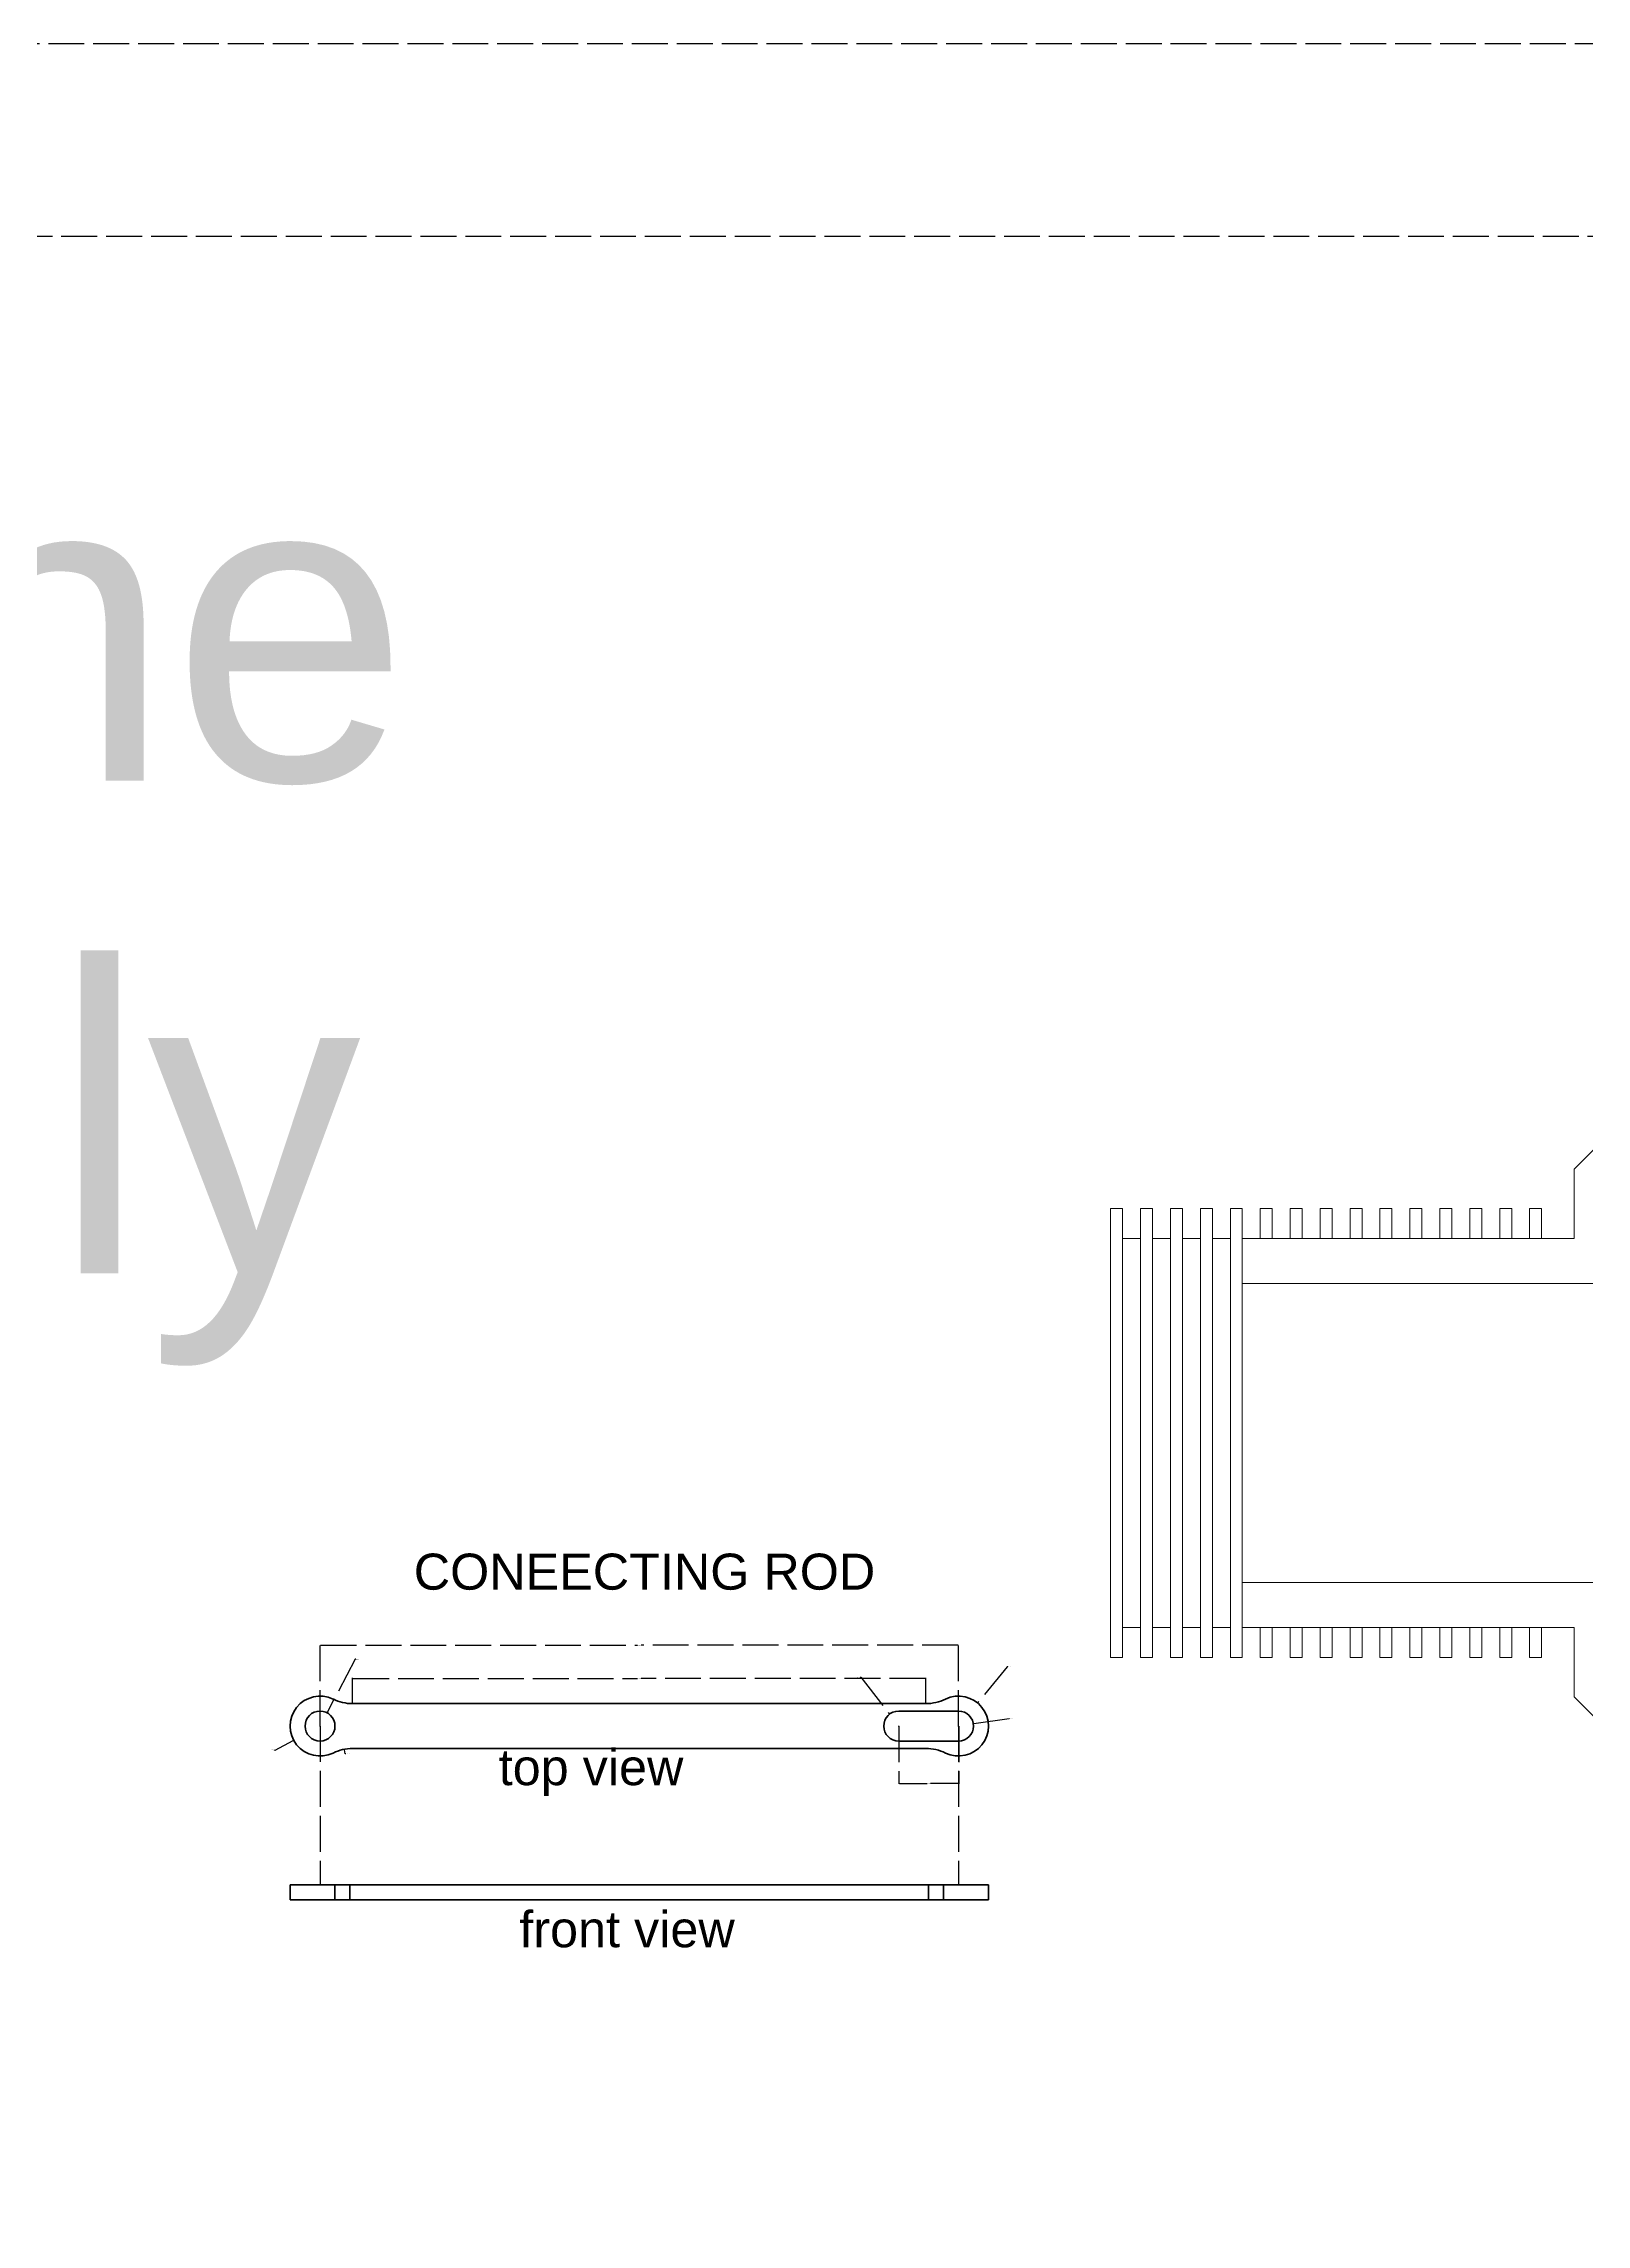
# Model space of a CAD drawing. Header units: inches. Extents: x -144 to 2107, y -181 to 1647.
# Drawn here: x 589 to 1105, y 918 to 1647 of the extents above; entities that cross this region are included whole.
import ezdxf

# ---------------------------------------------------------------- set-up
doc = ezdxf.new("R2010")
doc.units = ezdxf.units.IN
doc.header["$MEASUREMENT"] = 0
doc.linetypes.add('ACAD_ISO02W100', pattern=[15, 12, -3])
doc.layers.add('casing', color=50, linetype='FENCELINE1', lineweight=13, transparency=0.1)
doc.layers.add('connecting rod', color=3, linetype='Continuous', lineweight=158)
doc.layers.add('piston', color=10, linetype='FENCELINE2', lineweight=15)
doc.layers.add('Layer7', color=30, linetype='ACAD_ISO02W100')
doc.styles.add('Annotative', font='arial.ttf')
doc.styles.get("Standard").update_dxf_attribs({"font": 'arial.ttf'})
doc.linetypes.add('FENCELINE1', pattern='A,0.25,-0.1,[133,ltypeshp.shx,S=0.1,R=0,X=-0.1,Y=0],-0.1,1', length=1.45)
doc.linetypes.add('FENCELINE2', pattern='A,0.25,-0.1,[132,ltypeshp.shx,S=0.1,R=0,X=-0.1,Y=0],-0.1,1', length=1.45)
doc.dimstyles.get("Standard").update_dxf_attribs({"dimtxt": 0.18, "dimasz": 0.18, "dimexe": 0.18, "dimexo": 0.0625, "dimgap": 0.09, "dimtad": 0, "dimtih": 1, "dimtoh": 1, "dimdec": 4, "dimzin": 0, "dimdsep": 46, "dimtxsty": 'Standard', "dimcen": 0.09, "dimadec": 0, "dimazin": 0, "dimtfac": 1, "dimtdec": 4, "dimtofl": 0, "dimtmove": 0, "dimatfit": 3, "dimfxl": 1, "dimtolj": 1, "dimtzin": 0, "dimarcsym": 0})

# ---------------------------------------------------------------- blocks, each defined once
blk = doc.blocks.new('*U7')
at = {"layer": 'piston', "color": 2}
for p, q in [((50, 0), (50, 10)), ((54, 0), (54, 10))]:
    blk.add_line(p, q, dxfattribs=at)
blk = doc.blocks.new('*U8')
at = {"layer": 'casing', "color": 0, "linetype": 'ByBlock', "lineweight": -2, "transparency": 16777216, "rotation": 270}
for p in [(425, 854), (425, 844), (425, 834), (425, 824), (425, 814), (425, 804), (425, 794), (425, 784), (425, 774), (425, 764)]:
    blk.add_blockref('*U7', p, dxfattribs=at)
blk = doc.blocks.new('*U5')
at = {"layer": 'piston', "color": 2}
for p, q in [((50, 0), (50, 10)), ((54, 0), (54, 10))]:
    blk.add_line(p, q, dxfattribs=at)
blk = doc.blocks.new('*U6')
at = {"layer": 'casing', "color": 0, "linetype": 'ByBlock', "lineweight": -2, "transparency": 16777216, "rotation": 270}
for p in [(425, 854), (425, 844), (425, 834), (425, 824), (425, 814), (425, 804), (425, 794), (425, 784), (425, 774), (425, 764)]:
    blk.add_blockref('*U5', p, dxfattribs=at)
blk = doc.blocks.new('*U17')
at = {"layer": 'casing'}
for p, q in [((-67.04, -43.9), (43.89, 67.05)), ((67.04, 67.05), (43.89, 67.05)), ((-57.04, -51.95), (51.93, 57.05)), ((67.04, 57.05), (51.93, 57.05)), ((67.04, 57.05), (67.04, 41.9)), ((-67.04, -67.05), (-67.04, -43.9)), ((-57.04, -67.05), (-57.04, -51.95)), ((-41.89, -67.05), (-57.04, -67.05))]:
    blk.add_line(p, q, dxfattribs=at)
blk.add_arc((266.41, -266.36), 367.11, 122.89394, 147.11863, dxfattribs=at)
blk = doc.blocks.new('*U18')
at = {"layer": 'casing', "color": 0, "linetype": 'ByBlock', "lineweight": -2, "transparency": 16777216}
blk.add_blockref('*U17', (367.96, 632.05), dxfattribs=at)
for p, rotation in [((632.05, 632.04), 270), ((367.95, 367.96), 90.00000000000001), ((632.04, 367.95), 180)]:
    blk.add_blockref('*U17', p, dxfattribs=dict(at, rotation=rotation))
blk = doc.blocks.new('*D47')
at = {"layer": 'Defpoints', "color": 0, "transparency": 16777216}
for p in [(683.73, 1088.86), (679.07, 1080.01)]:
    blk.add_point(p, dxfattribs=at)
at = {"layer": 'Layer7', "color": 0, "lineweight": -2, "transparency": 16777216}
for p, q in [((693.16, 1106.76), (683.82, 1089.02)), ((693.34, 1106.76), (693.16, 1106.76)), ((681.31, 1084.43), (681.49, 1084.43)), ((681.4, 1084.34), (681.4, 1084.52))]:
    blk.add_line(p, q, dxfattribs=at)
at = {"layer": 'Layer7', "color": 0, "transparency": 16777216}
blk.add_solid([(683.79, 1089.03), (683.84, 1089), (683.73, 1088.86)], dxfattribs=at)
at = {"layer": 'Layer7', "color": 0, "transparency": 16777216, "insert": (693.97, 1106.76), "char_height": 0.18, "attachment_point": 5}
blk.add_mtext('\\A1;∅10.0000', dxfattribs=at)
blk = doc.blocks.new('*D48')
at = {"layer": 'Defpoints', "color": 0, "transparency": 16777216}
for p in [(672.58, 1079.72), (681.4, 1084.43)]:
    blk.add_point(p, dxfattribs=at)
at = {"layer": 'Layer7', "color": 0, "lineweight": -2, "transparency": 16777216}
for p, q in [((666.37, 1076.41), (672.42, 1079.64)), ((681.31, 1084.43), (681.49, 1084.43)), ((681.4, 1084.34), (681.4, 1084.52)), ((666.19, 1076.41), (666.37, 1076.41))]:
    blk.add_line(p, q, dxfattribs=at)
at = {"layer": 'Layer7', "color": 0, "transparency": 16777216}
blk.add_solid([(672.41, 1079.66), (672.44, 1079.61), (672.58, 1079.72)], dxfattribs=at)
at = {"layer": 'Layer7', "color": 0, "transparency": 16777216, "insert": (665.57, 1076.41), "char_height": 0.18, "attachment_point": 5}
blk.add_mtext('\\A1;R10.0000', dxfattribs=at)
blk = doc.blocks.new('*D49')
at = {"layer": 'Defpoints', "color": 0, "transparency": 16777216}
for p in [(901.11, 1092.16), (894.75, 1084.43)]:
    blk.add_point(p, dxfattribs=at)
at = {"layer": 'Layer7', "color": 0, "lineweight": -2, "transparency": 16777216}
for p, q in [((911.05, 1104.24), (901.22, 1092.29)), ((911.23, 1104.24), (911.05, 1104.24)), ((894.66, 1084.43), (894.84, 1084.43)), ((894.75, 1084.34), (894.75, 1084.52))]:
    blk.add_line(p, q, dxfattribs=at)
at = {"layer": 'Layer7', "color": 0, "transparency": 16777216}
blk.add_solid([(901.2, 1092.31), (901.25, 1092.28), (901.11, 1092.16)], dxfattribs=at)
at = {"layer": 'Layer7', "color": 0, "transparency": 16777216, "insert": (911.85, 1104.24), "char_height": 0.18, "attachment_point": 5}
blk.add_mtext('\\A1;R10.0000', dxfattribs=at)
blk = doc.blocks.new('*D50')
at = {"layer": 'Defpoints', "color": 0, "transparency": 16777216}
for p in [(894.75, 1084.43), (899.7, 1085.16)]:
    blk.add_point(p, dxfattribs=at)
at = {"layer": 'Layer7', "color": 0, "lineweight": -2, "transparency": 16777216}
for p, q in [((911.67, 1086.9), (899.88, 1085.18)), ((894.66, 1084.43), (894.84, 1084.43)), ((894.75, 1084.34), (894.75, 1084.52))]:
    blk.add_line(p, q, dxfattribs=at)
at = {"layer": 'Layer7', "color": 0, "transparency": 16777216}
blk.add_solid([(899.87, 1085.21), (899.88, 1085.15), (899.7, 1085.16)], dxfattribs=at)
at = {"layer": 'Layer7', "color": 0, "transparency": 16777216, "insert": (912.21, 1086.9), "char_height": 0.18, "attachment_point": 5}
blk.add_mtext('\\A1;R5.0000', dxfattribs=at)
blk = doc.blocks.new('*D51')
at = {"layer": 'Defpoints', "color": 0, "transparency": 16777216}
for p in [(871.68, 1088.38), (874.75, 1084.43)]:
    blk.add_point(p, dxfattribs=at)
at = {"layer": 'Layer7', "color": 0, "lineweight": -2, "transparency": 16777216}
for p, q in [((861.88, 1100.77), (862.06, 1100.77)), ((862.06, 1100.77), (871.57, 1088.53)), ((874.66, 1084.43), (874.84, 1084.43)), ((874.75, 1084.34), (874.75, 1084.52))]:
    blk.add_line(p, q, dxfattribs=at)
at = {"layer": 'Layer7', "color": 0, "transparency": 16777216}
blk.add_solid([(871.6, 1088.54), (871.55, 1088.51), (871.68, 1088.38)], dxfattribs=at)
at = {"layer": 'Layer7', "color": 0, "transparency": 16777216, "insert": (861.33, 1100.77), "char_height": 0.18, "attachment_point": 5}
blk.add_mtext('\\A1;R5.0000', dxfattribs=at)
blk = doc.blocks.new('*D52')
at = {"layer": 'Defpoints', "color": 0, "transparency": 16777216}
for p in [(874.84, 1084.43), (894.84, 1084.43), (894.84, 1065.28)]:
    blk.add_point(p, dxfattribs=at)
at = {"layer": 'Layer7', "color": 0, "lineweight": -2, "transparency": 16777216}
for p, q in [((874.84, 1084.37), (874.84, 1065.1)), ((894.84, 1084.37), (894.84, 1065.1)), ((875.02, 1065.28), (884.31, 1065.28)), ((894.66, 1065.28), (885.38, 1065.28))]:
    blk.add_line(p, q, dxfattribs=at)
at = {"layer": 'Layer7', "color": 0, "transparency": 16777216}
for points in [[(875.02, 1065.31), (875.02, 1065.25), (874.84, 1065.28)], [(894.66, 1065.31), (894.66, 1065.25), (894.84, 1065.28)]]:
    blk.add_solid(points, dxfattribs=at)
at = {"layer": 'Layer7', "color": 0, "transparency": 16777216, "insert": (884.84, 1065.28), "char_height": 0.18, "attachment_point": 5}
blk.add_mtext('\\A1;20.0000', dxfattribs=at)
blk = doc.blocks.new('*D53')
at = {"layer": 'Defpoints', "color": 0, "transparency": 16777216}
for p in [(689.52, 1076.67), (692.3, 1061.93)]:
    blk.add_point(p, dxfattribs=at)
at = {"layer": 'Layer7', "color": 0, "lineweight": -2, "transparency": 16777216}
for p, q in [((689.81, 1075.14), (689.55, 1076.5)), ((689.99, 1075.14), (689.81, 1075.14))]:
    blk.add_line(p, q, dxfattribs=at)
at = {"layer": 'Layer7', "color": 0, "transparency": 16777216}
blk.add_solid([(689.58, 1076.5), (689.52, 1076.49), (689.52, 1076.67)], dxfattribs=at)
at = {"layer": 'Layer7', "color": 0, "transparency": 16777216, "insert": (690.61, 1075.14), "char_height": 0.18, "attachment_point": 5}
blk.add_mtext('\\A1;R15.0000', dxfattribs=at)
blk = doc.blocks.new('*D54')
at = {"layer": 'Defpoints', "color": 0, "transparency": 16777216}
for p in [(883.86, 1100.36), (692.3, 1091.93), (883.86, 1091.93)]:
    blk.add_point(p, dxfattribs=at)
at = {"layer": 'Layer7', "color": 0, "lineweight": -2, "transparency": 16777216}
for p, q in [((692.3, 1092), (692.3, 1100.54)), ((692.48, 1100.36), (787.48, 1100.36)), ((883.68, 1100.36), (788.67, 1100.36)), ((883.86, 1092), (883.86, 1100.54))]:
    blk.add_line(p, q, dxfattribs=at)
at = {"layer": 'Layer7', "color": 0, "transparency": 16777216}
for points in [[(692.48, 1100.39), (692.48, 1100.33), (692.3, 1100.36)], [(883.68, 1100.39), (883.68, 1100.33), (883.86, 1100.36)]]:
    blk.add_solid(points, dxfattribs=at)
at = {"layer": 'Layer7', "color": 0, "transparency": 16777216, "insert": (788.08, 1100.36), "char_height": 0.18, "attachment_point": 5}
blk.add_mtext('\\A1;191.5564', dxfattribs=at)
blk = doc.blocks.new('*D55')
at = {"layer": 'Defpoints', "color": 0, "transparency": 16777216}
for p in [(894.75, 1111.44), (681.4, 1084.34), (894.75, 1084.34)]:
    blk.add_point(p, dxfattribs=at)
at = {"layer": 'Layer7', "color": 0, "lineweight": -2, "transparency": 16777216}
for p, q in [((681.4, 1084.41), (681.4, 1111.62)), ((681.58, 1111.44), (787.47, 1111.44)), ((894.57, 1111.44), (788.68, 1111.44)), ((894.75, 1084.41), (894.75, 1111.62))]:
    blk.add_line(p, q, dxfattribs=at)
at = {"layer": 'Layer7', "color": 0, "transparency": 16777216}
for points in [[(681.58, 1111.47), (681.58, 1111.41), (681.4, 1111.44)], [(894.57, 1111.47), (894.57, 1111.41), (894.75, 1111.44)]]:
    blk.add_solid(points, dxfattribs=at)
at = {"layer": 'Layer7', "color": 0, "transparency": 16777216, "insert": (788.08, 1111.44), "char_height": 0.18, "attachment_point": 5}
blk.add_mtext('\\A1;213.3509', dxfattribs=at)

msp = doc.modelspace()

# ---------------------------------------------------------------- linework, layer by layer
at = {"layer": 'casing'}
for p, q in [((949.57092, 1257.36513), (945.57092, 1257.36513)), ((959.57092, 1257.36513), (955.57092, 1257.36513)), ((969.57092, 1257.36513), (965.57092, 1257.36513)), ((979.57092, 1257.36513), (975.57092, 1257.36513)), ((989.57092, 1257.36513), (985.57092, 1257.36513)), ((999.57092, 1257.36513), (995.57092, 1257.36513)), ((1009.57092, 1257.36513), (1005.57092, 1257.36513)), ((1019.57092, 1257.36513), (1015.57092, 1257.36513)), ((1029.57092, 1257.36513), (1025.57092, 1257.36513)), ((1039.57092, 1257.36513), (1035.57092, 1257.36513)), ((1049.57092, 1257.36513), (1045.57092, 1257.36513)), ((1059.57092, 1257.36513), (1055.57092, 1257.36513)), ((1069.57092, 1257.36513), (1065.57092, 1257.36513)), ((1079.57092, 1257.36513), (1075.57092, 1257.36513)), ((1089.57092, 1257.36513), (1085.57092, 1257.36513)), ((955.57092, 1247.36513), (949.57092, 1247.36513)), ((965.57092, 1247.36513), (959.57092, 1247.36513)), ((975.57092, 1247.36513), (969.57092, 1247.36513)), ((985.57092, 1247.36513), (979.57092, 1247.36513)), ((1100.49483, 1247.36513), (989.57092, 1247.36513)), ((1147.58408, 1232.36513), (989.57092, 1232.36513)), ((1147.58408, 1132.36513), (989.57092, 1132.36513)), ((955.57092, 1117.36513), (949.57092, 1117.36513)), ((965.57092, 1117.36513), (959.57092, 1117.36513)), ((975.57092, 1117.36513), (969.57092, 1117.36513)), ((985.57092, 1117.36513), (979.57092, 1117.36513)), ((1100.47092, 1117.36513), (989.57092, 1117.36513)), ((949.57092, 1107.36513), (945.57092, 1107.36513)), ((959.57092, 1107.36513), (955.57092, 1107.36513)), ((969.57092, 1107.36513), (965.57092, 1107.36513)), ((979.57092, 1107.36513), (975.57092, 1107.36513)), ((989.57092, 1107.36513), (985.57092, 1107.36513)), ((999.57092, 1107.36513), (995.57092, 1107.36513)), ((1009.57092, 1107.36513), (1005.57092, 1107.36513)), ((1019.57092, 1107.36513), (1015.57092, 1107.36513)), ((1029.57092, 1107.36513), (1025.57092, 1107.36513)), ((1039.57092, 1107.36513), (1035.57092, 1107.36513)), ((1049.57092, 1107.36513), (1045.57092, 1107.36513)), ((1059.57092, 1107.36513), (1055.57092, 1107.36513)), ((1069.57092, 1107.36513), (1065.57092, 1107.36513)), ((1079.57092, 1107.36513), (1075.57092, 1107.36513)), ((1089.57092, 1107.36513), (1085.57092, 1107.36513))]:
    msp.add_line(p, q, dxfattribs=at)
at = {"layer": 'connecting rod'}
for p, q in [((692.29865, 1091.93462), (883.85506, 1091.93462)), ((874.7523, 1089.43462), (894.7523, 1089.43462)), ((874.7523, 1079.43462), (894.7523, 1079.43462)), ((692.29865, 1076.93462), (883.85506, 1076.93462)), ((681.4014, 1031.35983), (671.4014, 1031.35983)), ((671.4014, 1031.35983), (671.4014, 1026.35983)), ((681.4014, 1031.35983), (894.7523, 1031.35983)), ((686.4014, 1031.35983), (686.4014, 1026.35983)), ((691.4014, 1031.35983), (691.4014, 1026.35983)), ((884.7523, 1031.35983), (884.7523, 1026.35983)), ((889.7523, 1031.35983), (889.7523, 1026.35983)), ((894.7523, 1031.35983), (904.7523, 1031.35983)), ((904.7523, 1031.35983), (904.7523, 1026.35983)), ((681.4014, 1026.35983), (671.4014, 1026.35983)), ((681.4014, 1026.35983), (894.7523, 1026.35983)), ((894.7523, 1026.35983), (904.7523, 1026.35983))]:
    msp.add_line(p, q, dxfattribs=at)
msp.add_circle((681.4014, 1084.43462), 5, dxfattribs=at)
for centre, radius, start, end in [((681.4014, 1084.43462), 10, 64.15806724, 295.84193276), ((692.29865, 1106.93462), 15, 244.15806724, 270), ((883.85506, 1106.93462), 15, 270, 295.84193276), ((894.7523, 1084.43462), 10, 244.15806724, 115.84193276), ((874.7523, 1084.43462), 5, 90, 270), ((894.7523, 1084.43462), 5, 270, 90), ((692.29865, 1061.93462), 15, 90, 115.84193276), ((883.85506, 1061.93462), 15, 64.15806724, 90)]:
    msp.add_arc(centre, radius, start, end, dxfattribs=at)
at = {"layer": 'Layer7'}
for p, q in [((681.4014, 1084.43462), (681.4014, 1031.35983)), ((894.7523, 1084.43462), (894.7523, 1031.35983))]:
    msp.add_line(p, q, dxfattribs=at)
for points in [[(-144.37405, 1646.62134), (2107.23893, 1646.62134), (2107.23893, -180.94116), (-144.37405, -180.94116)], [(-80.04224, 1582.33522), (2052.09739, 1582.33522), (2052.09739, -98.28758), (-80.04224, -98.28758)]]:
    msp.add_lwpolyline(points, close=True, dxfattribs=at)
at = {"layer": 'piston', "color": 2}
for p, q in [((945.57092, 1107.36513), (945.57092, 1257.36513)), ((949.57092, 1107.36513), (949.57092, 1257.36513)), ((955.57092, 1107.36513), (955.57092, 1257.36513)), ((959.57092, 1107.36513), (959.57092, 1257.36513)), ((965.57092, 1107.36513), (965.57092, 1257.36513)), ((969.57092, 1107.36513), (969.57092, 1257.36513)), ((975.57092, 1107.36513), (975.57092, 1257.36513)), ((979.57092, 1107.36513), (979.57092, 1257.36513)), ((985.57092, 1107.36513), (985.57092, 1257.36513)), ((989.57092, 1107.36513), (989.57092, 1257.36513))]:
    msp.add_line(p, q, dxfattribs=at)

# ---------------------------------------------------------------- block references
at = {"layer": 'casing'}
msp.add_blockref('*U18', (799.57092, 682.36513), dxfattribs=at)
at = {"layer": 'casing', "xscale": -1, "rotation": 90}
msp.add_blockref('*U8', (1799.57092, 1682.36513), dxfattribs=at)
at = {"layer": 'casing', "rotation": 90}
msp.add_blockref('*U6', (1799.57092, 682.36513), dxfattribs=at)

# ---------------------------------------------------------------- texts
at = {"layer": 'Layer7', "style": 'Annotative'}
for s, height, p in [('v4 engine ', 102.429133, (90.80367, 1400.28244)), ('assembly', 102.429133, (90.80367, 1235.73905)), ('CONEECTING ROD', 12.0425422, (712.72029, 1130.01073)), ('top view', 12.042542, (741.10636, 1064.68404)), ('front view', 12.042542, (747.98779, 1010.53168))]:
    msp.add_text(s, height=height, dxfattribs=at).set_placement(p)

# ---------------------------------------------------------------- dimensions: what is measured, and where the dimension line sits
at = {"layer": 'Layer7'}
for base, p1, p2, picture, middle in [((894.7523, 1111.43533), (681.4014, 1084.34462), (894.7523, 1084.34462), '*D55', (788.07685, 1111.43533)), ((883.85506, 1100.35729), (692.29865, 1091.93462), (883.85506, 1091.93462), '*D54', (788.07685, 1100.35729)), ((894.8423, 1065.27749), (874.8423, 1084.43462), (894.8423, 1084.43462), '*D52', (884.8423, 1065.27749))]:
    dim = msp.add_linear_dim(base=base, p1=p1, p2=p2, dimstyle='Standard', dxfattribs=at)
    dim.commit()
    dim.dimension.update_dxf_attribs({"geometry": picture, "text_midpoint": middle})
dim = msp.add_diameter_dim_2p(p1=(679.07136, 1080.01072), p2=(683.73145, 1088.85853), dimstyle='Standard', dxfattribs=at)
dim.commit()
dim.dimension.update_dxf_attribs({"geometry": '*D47', "text_midpoint": (693.97065, 1106.75892), "dimtype": 163})
for center, mpoint, picture, middle in [((874.7523, 1084.43462), (871.68493, 1088.3832), '*D51', (861.33312, 1100.76988)), ((894.7523, 1084.43462), (901.10759, 1092.1554), '*D49', (911.85227, 1104.23753)), ((894.7523, 1084.43462), (899.70005, 1085.15564), '*D50', (911.66527, 1086.89928)), ((681.4014, 1084.43462), (672.58112, 1079.72266), '*D48', (665.57194, 1076.40526)), ((692.29865, 1061.93462), (689.51984, 1076.67498), '*D53', (690.60923, 1075.13658))]:
    dim = msp.add_radius_dim(center=center, mpoint=mpoint, dimstyle='Standard', dxfattribs=at)
    dim.commit()
    dim.dimension.update_dxf_attribs({"geometry": picture, "text_midpoint": middle, "dimtype": 164})

doc.saveas('drawing.dxf')
